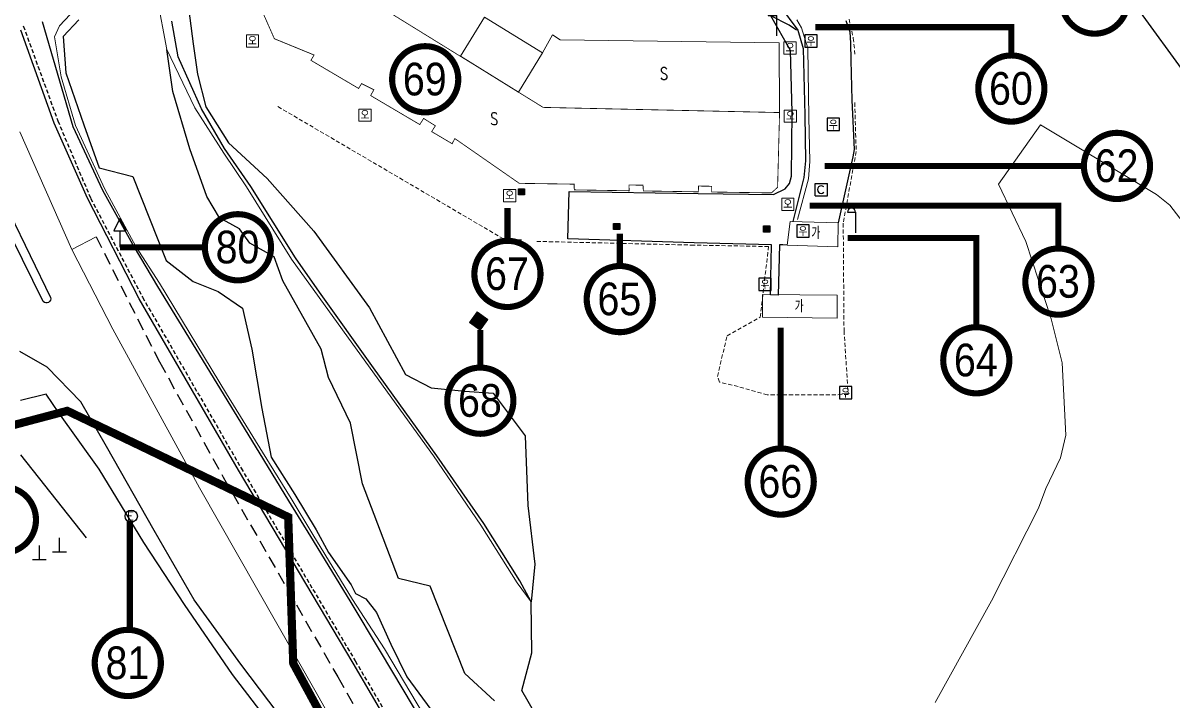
# Model space of a CAD drawing. Extents: x 120542 to 122291, y 586607 to 587713.
# Drawn here: x 120937.3 to 121078, y 587350.8 to 587433.6 of the extents above; entities that cross this region are included whole.
import ezdxf
from ezdxf.enums import TextEntityAlignment as Align

# ---------------------------------------------------------------- set-up
doc = ezdxf.new("R2010")
doc.units = 0
doc.header["$MEASUREMENT"] = 0
doc.linetypes.add('DASHED', pattern=[0.75, 0.5, -0.25])
doc.linetypes.add('PHANTOM2', pattern=[1.25, 0.625, -0.125, 0.125, -0.125, 0.125, -0.125])
for name, color, linetype in [('_0넘버링', 7, 'Continuous'), ('_조사구역', 6, 'Continuous'), ('가드레일', 114, 'Continuous'), ('가로등', 7, 'Continuous'), ('도로_보도블럭', 202, 'Continuous'), ('도로_아스콘', 1, 'Continuous'), ('묘지', 7, 'Continuous'), ('석축_상단', 25, 'SUKCHUK'), ('옹벽_상단', 2, 'ONGBYUCK'), ('우수맨홀', 5, 'Continuous'), ('전력주', 2, 'Continuous'), ('주의표지판', 1, 'Continuous'), ('지형_상단', 7, 'SUNGJEULTO'), ('지형_하단', 7, 'Continuous'), ('집수맨홀', 144, 'Continuous'), ('차선', 7, 'DASHED'), ('통신맨홀', 3, 'Continuous'), ('현황 텍스트', 7, 'Continuous'), ('화단', 3, 'Continuous')]:
    doc.layers.add(name, color=color, linetype=linetype)
for name, color, linetype, lineweight in [('건물', 7, 'Continuous', 20), ('관정', 5, 'Continuous', 18), ('밭', 3, 'Continuous', 18), ('석축_하단', 30, 'Continuous', 18), ('스틸그레이팅', 140, 'Continuous', 18), ('오수맨홀', 1, 'Continuous', 18), ('옹벽_하단', 2, 'Continuous', 18), ('일단정지선', 7, 'Continuous', 20), ('중앙선', 2, 'Continuous', 18), ('휀스', 3, 'FENCELINE1', 18)]:
    doc.layers.add(name, color=color, linetype=linetype, lineweight=lineweight)
doc.styles.add('GHS', font='simplex.shx', dxfattribs={"bigfont": 'ngsw.shx'})
doc.styles.add('JKS_FONT', font='', dxfattribs={"height": 1.5})
doc.styles.add('sks-ghs', font='romans.shx', dxfattribs={"bigfont": 'ghs.shx'})
doc.styles.get('JKS_FONT').set_extended_font_data('Expo M')
doc.linetypes.add('FENCELINE1', pattern='A,0.25,-0.1,[133,ltypeshp.shx,S=0.1,R=0,X=-0.1,Y=0],-0.1,1', length=1.45)
doc.linetypes.add('ONGBYUCK', pattern='A,1,0,[")",sks-ghs,S=0.5,R=90,X=0.5,Y=0],2', length=3)
doc.linetypes.add('SUKCHUK', pattern='A,1,["V",sks-ghs,S=0.5,R=0,X=0.5,Y=0],0.25,["V",sks-ghs,S=0.5,R=0,X=0.5,Y=0],0.25,["V",sks-ghs,S=0.5,R=0,X=0.5,Y=0],1', length=2.5)
doc.linetypes.add('SUNGJEULTO', pattern='A,0.25,["|",sks-ghs,S=0.3,R=0,X=0.5,Y=0.1],0.55,["|",sks-ghs,S=0.15,R=0,X=0.5,Y=0.05],0.25', length=1.05)

# ---------------------------------------------------------------- blocks, each defined once
blk = doc.blocks.new('가로등')
at = {"layer": '가로등'}
for points in [[(-1, 2.5), (0, 2.5)], [(0, 2.5), (0, 0)]]:
    blk.add_lwpolyline(points, dxfattribs=at)
blk.add_arc((-0.5, 2.5), 0.5, 0, 180, dxfattribs=at)
blk = doc.blocks.new('전력주')
at = {"layer": '전력주'}
blk.add_circle((0, 0), 0.75, dxfattribs=at)
at = {"layer": '전력주', "style": 'GHS'}
blk.add_text('E', height=1, rotation=359.9995, dxfattribs=at).set_placement((-0.5, -0.48))
blk = doc.blocks.new('집수맨홀')
at = {"layer": '집수맨홀'}
blk.add_lwpolyline([(-0.37, 0.37), (0.38, 0.37), (0.38, -0.38), (-0.37, -0.38)], close=True, dxfattribs=at)
at = {"layer": '집수맨홀', "color": 251}
for points in [[(-0.37, 0.3), (0.38, 0.3)], [(-0.37, 0.22), (0.38, 0.22)], [(-0.37, 0.15), (0.38, 0.15)], [(-0.37, 0.07), (0.38, 0.07)], [(-0.37, 0), (0.38, 0)], [(-0.37, -0.08), (0.38, -0.08)], [(-0.37, -0.15), (0.38, -0.15)], [(-0.37, -0.23), (0.38, -0.23)], [(-0.37, -0.3), (0.38, -0.3)]]:
    blk.add_lwpolyline(points, dxfattribs=at)
blk = doc.blocks.new('주의표지판')
at = {"layer": '주의표지판'}
for points in [[(0, 3.5), (-0.75, 2)], [(0.75, 2), (0, 3.5)], [(-0.75, 2), (0.75, 2)], [(0, 2), (0, 0)]]:
    blk.add_lwpolyline(points, dxfattribs=at)
blk = doc.blocks.new('오수맨홀')
at = {"layer": '오수맨홀', "linetype": 'Continuous'}
blk.add_lwpolyline([(0.75, 0.75), (-0.75, 0.75), (-0.75, -0.75), (0.75, -0.75), (0.75, 0.75)], dxfattribs=at)
at = {"layer": '오수맨홀', "color": 1, "style": 'GHS'}
blk.add_text('오', height=1, dxfattribs=at).set_placement((0, 0.05, -2), align=Align.MIDDLE)
blk = doc.blocks.new('통신맨홀')
at = {"layer": '통신맨홀', "linetype": 'Continuous'}
for points in [[(-0.75, 0.75), (0.75, 0.75)], [(-0.75, -0.75), (-0.75, 0.75)], [(0.75, -0.75), (0.75, 0.75)], [(-0.75, -0.75), (0.75, -0.75)]]:
    blk.add_lwpolyline(points, dxfattribs=at)
blk.add_arc((0, 0), 0.458, 45, 314, dxfattribs=at)
blk = doc.blocks.new('우수맨홀')
at = {"layer": '우수맨홀', "linetype": 'Continuous'}
blk.add_lwpolyline([(0.75, 0.75), (-0.75, 0.75), (-0.75, -0.75), (0.75, -0.75), (0.75, 0.75)], dxfattribs=at)
at = {"layer": '우수맨홀', "linetype": 'Continuous', "style": 'GHS'}
blk.add_text('우', height=1, dxfattribs=at).set_placement((0, -0.02, -2), align=Align.MIDDLE)
blk = doc.blocks.new('묘지')
at = {"layer": '묘지', "flags": 128}
for points in [[(0, 0), (0, 1.7)], [(-0.85, 0), (0.85, 0)]]:
    blk.add_lwpolyline(points, dxfattribs=at)

msp = doc.modelspace()

# ---------------------------------------------------------------- hatches: boundary and pattern name
at = {"layer": '관정'}
h = msp.add_hatch(dxfattribs=at)
h.set_pattern_fill('ANSI31', color=256, style=0)
h.set_pattern_definition([(45, (0, 0), (-0.088388347648, 0.088388347648), [])])
h.paths.add_polyline_path([(120992.9, 587398.27), (120994.21, 587397.35), (120993.29, 587396.04), (120991.98, 587396.96)])

# ---------------------------------------------------------------- linework, layer by layer
at = {"layer": '_0넘버링', "linetype": 'Continuous', "const_width": 0.75, "flags": 128}
for points in [[(121064.44, 587436.35, -1), (121072.54, 587436.35, -1)], [(121054.24, 587425.59, -1), (121062.34, 587425.59, -1)], [(121067.17, 587416.12, -1), (121075.27, 587416.12, -1)], [(120959.57, 587406.17, -1), (120967.67, 587406.17, -1)], [(120992.56, 587402.91, -1), (121000.66, 587402.91, -1)], [(121060, 587401.97, -1), (121068.1, 587401.97, -1)], [(121049.95, 587392.35, -1), (121058.05, 587392.35, -1)], [(120989.24, 587387.4, -1), (120997.34, 587387.4, -1)], [(121026.01, 587377.51, -1), (121034.11, 587377.51, -1)], [(120930.8, 587372.83, -1), (120938.9, 587372.83, -1)]]:
    msp.add_lwpolyline(points, format="xyb", close=True, dxfattribs=at)
for points in [[(121058.29, 587429.64), (121058.29, 587433.1), (121034.31, 587433.1)], [(121035.42, 587416.12), (121067.17, 587416.12)], [(120996.61, 587406.96), (120996.61, 587410.98)], [(121033.62, 587411.27), (121064.05, 587411.27), (121064.05, 587406.02)], [(121038.26, 587407.3), (121054, 587407.3), (121054, 587396.4)], [(120949.18, 587406.17), (120959.57, 587406.17)], [(120993.29, 587396.04), (120993.29, 587391.45)], [(121030.06, 587396.35), (121030.06, 587381.56)]]:
    msp.add_lwpolyline(points, dxfattribs=at)
for points, elevation in [([(120982.49, 587426.72, -1), (120990.59, 587426.72, -1)], 624), ([(121006.31, 587399.83, -1), (121014.41, 587399.83, -1)], 620), ([(120946.09, 587355.32, -1), (120954.19, 587355.32, -1)], 621)]:
    msp.add_lwpolyline(points, format="xyb", close=True, dxfattribs=dict(at, elevation=elevation))
for points, elevation in [([(121010.36, 587403.88), (121010.36, 587407.84)], 620), ([(120950.38, 587372.67), (120950.38, 587359.51)], 619)]:
    msp.add_lwpolyline(points, dxfattribs=dict(at, elevation=elevation))
at = {"layer": '_조사구역', "color": 1, "linetype": 'PHANTOM2', "ltscale": 10, "const_width": 1, "flags": 128}
msp.add_lwpolyline([(120942.73, 587386.16), (120969.77, 587373.17), (120970.39, 587355.26), (120996.29, 587307.6), (121014.99, 587313.66), (121016.02, 587277.86), (121047.83, 587241.4), (121037.77, 587223.26), (121063.21, 587189.12), (121067.26, 587176.25), (121077.98, 587158.53), (121078.75, 587148.73), (121085.96, 587140.35), (121088.79, 587120.65), (121118.55, 587113.52), (121147.24, 587044.94), (120862.79, 587014.52), (120854.87, 586964.35), (120887.03, 586933.69), (120856.91, 586913.09), (120845.14, 586891.51), (120835.39, 586877.63), (120823.7, 586865.29), (120771.16, 586826.09), (120831.32, 586803.5), (120866.24, 586814.66), (120890.52, 586752.11), (120934.32, 586765.96), (120985.17, 586829.53), (121013.59, 586807.2), (121028.45, 586804.98), (121064.67, 586804.08), (121086.32, 586710.01), (121112.13, 586724.4), (121131.77, 586719.51), (121179.99, 586733.06), (121203.55, 586842.49), (121212.05, 586846.4), (121187.19, 586899.13), (121247.41, 586973.95), (121253.28, 586973.7), (121268.7, 586987.04), (121277.57, 587010.52), (121307.56, 587010.67), (121320.26, 587005.27), (121334.53, 587007.69), (121358.36, 587005.3), (121377.01, 587042.97), (121399.54, 587073.97), (121413.69, 587082.99), (121464.57, 587085.36), (121492.22, 587065.33), (121549.85, 587023.61), (121571.25, 587072.4), (121627.06, 587079.46), (121687.79, 587127.69), (121765.91, 587161.14), (121787.7, 587076.86), (121871.05, 586990.75), (121916.73, 586900.5), (122030.17, 586949.19), (122128.5, 586978.21), (122124.52, 587047.59), (122116.24, 587072.33), (122123.19, 587086.44), (122112.92, 587128.07), (122080.89, 587161.55), (122095.32, 587225.96), (122094.86, 587283.94), (122081.68, 587322.9), (122092.65, 587349.17), (122097.02, 587360.59), (122084.13, 587404.24), (122073.39, 587425.61), (122076.86, 587447.62), (122074.44, 587460.5), (122072.5, 587470.82), (122059.86, 587484.02), (122048.86, 587494.28), (122045.6, 587510.39), (122000.94, 587515.2), (121855.6, 587433.14), (121827.86, 587452.06), (121811.36, 587382.45), (121746.85, 587366.99), (121710.16, 587366.44), (121625.79, 587365.18), (121668.35, 587429.01), (121684.54, 587454.25), (121695.8, 587469.72), (121717.52, 587499.53), (121656.51, 587568.96), (121635.67, 587565.59), (121586.87, 587554.29), (121547.43, 587532.99), (121536.15, 587517.51), (121511.71, 587514.18), (121307.18, 587493.88), (121267.91, 587463.58), (121243.76, 587490.95), (121232.41, 587498.91), (121205.85, 587500.55), (121174.8, 587522.94), (121143.22, 587537.24), (121123.8, 587545.84), (121113.64, 587566.46), (121103.26, 587558.24), (121056.07, 587553.66), (121033.41, 587552.73), (121024.03, 587549.68), (121003.93, 587541.06), (120973.53, 587523.84), (120933.05, 587538.5), (120929.86, 587539.23), (120929.58, 587539.29), (120922.09, 587540.99), (120800.6, 587545.64), (120748.17, 587511.92), (120773.67, 587466.36), (120785.63, 587461.4), (120792.72, 587449.91), (120813.97, 587451.16), (120822.53, 587441.61), (120841.91, 587438.02), (120843.52, 587397.73), (120864.66, 587397.07), (120869.81, 587387.35), (120896.01, 587373.79)], close=True, dxfattribs=at)
at = {"layer": '가드레일', "linetype": 'DASHED'}
for p, q in [((120937.35, 587433.24, 625.26), (120941.57, 587421.64, 623.68)), ((120941.57, 587421.64, 623.68), (120945.59, 587412.16, 622.61)), ((120945.59, 587412.16, 622.61), (120951.94, 587400.06, 621.2)), ((120951.94, 587400.06, 621.2), (120964.01, 587379.15, 619.08)), ((120964.01, 587379.15, 619.08), (120977.98, 587355.56, 616.57)), ((120977.98, 587355.56, 616.57), (120991.36, 587332.86, 614.29))]:
    msp.add_line(p, q, dxfattribs=at)
at = {"layer": '건물', "const_width": 0.1}
msp.add_lwpolyline([(120975.86, 587438.78), (121000.98, 587423.28), (121029.92, 587422.65), (121029.68, 587413.51), (121028.93, 587412.82), (121028.93, 587412.82), (121021.6, 587412.93), (121021.6, 587413.63), (121021.6, 587413.63), (121020, 587413.66), (121019.98, 587412.95), (121013.24, 587413.06), (121013.21, 587413.76), (121011.49, 587413.79), (121011.51, 587413.08), (121004.79, 587413.19), (121004.77, 587413.89), (120998.06, 587413.99), (120990.17, 587419.47), (120989.84, 587418.84), (120987.33, 587420.32), (120987.79, 587421.03), (120986.35, 587421.93), (120985.88, 587421.18), (120979.86, 587424.73), (120980.26, 587425.44), (120978.75, 587426.19), (120978.39, 587425.6), (120972.55, 587429.04), (120972.94, 587429.69), (120968.08, 587431.68), (120966.14, 587436.07)], dxfattribs=at)
at = {"layer": '건물'}
for points in [[(121000.92, 587429.97), (120997.95, 587425.15), (120990.85, 587429.53), (120993.79, 587434.31), (121000.92, 587429.97)], [(121000.92, 587429.97), (121002.13, 587432.14), (121003.07, 587431.56), (121003.07, 587431.56), (121029.85, 587431.16), (121029.92, 587422.65)], [(121031.2, 587409.34), (121030.84, 587406.44), (121037.04, 587406.21), (121037.11, 587409.15), (121031.2, 587409.34)]]:
    msp.add_lwpolyline(points, dxfattribs=at)
msp.add_lwpolyline([(121027.85, 587400.41), (121036.99, 587400.3), (121036.95, 587397.49), (121027.82, 587397.61)], close=True, dxfattribs=at)
at = {"layer": '관정'}
msp.add_lwpolyline([(120992.9, 587398.27), (120994.21, 587397.35), (120993.29, 587396.04), (120991.98, 587396.96)], close=True, dxfattribs=at)
at = {"layer": '도로_보도블럭'}
for p, q in [((121031.08, 587433.34, 623.94), (121028.87, 587434.48, 623.95)), ((121031.26, 587430.26, 623.79), (121028.87, 587434.48, 623.95)), ((121031.98, 587432.73, 623.89), (121031.08, 587433.34, 623.94)), ((121031.45, 587422.68, 622.62), (121031.26, 587430.26, 623.79)), ((121031.37, 587414.88, 621.54), (121031.45, 587422.68, 622.62)), ((121031.13, 587413.98, 621.39), (121031.37, 587414.88, 621.54)), ((121029.17, 587412.61, 621.06), (121030.6, 587413.33, 621.2)), ((121030.6, 587413.33, 621.2), (121031.13, 587413.98, 621.39)), ((121004.01, 587407.19, 620.67), (121004.17, 587412.99, 620.76)), ((121004.17, 587412.99, 620.76), (121019.95, 587412.73, 620.92)), ((121019.95, 587412.73, 620.92), (121029.17, 587412.61, 621.06)), ((121019.47, 587406.71, 620.85), (121004.01, 587407.19, 620.67)), ((121028.94, 587406.45, 620.97), (121019.47, 587406.71, 620.85)), ((121028.8, 587400.35, 619.48), (121028.94, 587406.45, 620.97)), ((121029.91, 587406.46, 620.95), (121029.73, 587400.33, 619.6)), ((121030.31, 587406.45, 620.96), (121029.91, 587406.46, 620.95)), ((121030.84, 587406.44, 620.99), (121030.31, 587406.45, 620.96)), ((121029.73, 587400.33, 619.6), (121028.8, 587400.35, 619.48))]:
    msp.add_line(p, q, dxfattribs=at)
at = {"layer": '도로_아스콘'}
for p, q in [((121029.93, 587435.76, 624.01), (121032.14, 587432.73)), ((121038.02, 587433.9, 623.78), (121038.52, 587432.53, 623.65)), ((120941.14, 587421.37, 623.52), (120937.05, 587432.72, 624.99)), ((121032.14, 587432.73), (121032.8, 587430.48, 623.59)), ((121038.52, 587432.53, 623.65), (121038.61, 587431.12, 623.53)), ((121032.8, 587430.48, 623.59), (121033.02, 587422.31, 622.22)), ((121038.61, 587431.12, 623.53), (121038.66, 587429.05, 623.3)), ((121038.66, 587429.05, 623.3), (121038.78, 587424.15, 622.75)), ((121038.78, 587424.15, 622.75), (121039.06, 587418.11, 622.06)), ((121033.02, 587422.31, 622.22), (121033.09, 587416.76)), ((120945.19, 587412.17, 622.42), (120941.14, 587421.37, 623.52)), ((121039.06, 587418.11, 622.06), (121038.87, 587417.23, 621.94)), ((121033.09, 587416.76), (121032.9, 587414.71)), ((121038.87, 587417.23, 621.94), (121037.11, 587409.15, 621.15)), ((121032.9, 587414.71), (121031.55, 587409.33)), ((120951.54, 587399.87, 621.02), (120945.19, 587412.17, 622.42)), ((120963.67, 587378.91, 618.9), (120951.54, 587399.87, 621.02)), ((120940.28, 587391.5, 621.12), (120936.94, 587393.4, 621.45)), ((120944.38, 587387.26, 620.57), (120940.28, 587391.5, 621.12)), ((120947.53, 587381.81, 620.01), (120944.38, 587387.26, 620.57)), ((120953.37, 587371.52, 618.9), (120947.53, 587381.81, 620.01)), ((120977.72, 587355.28, 616.35), (120963.67, 587378.91, 618.9)), ((120958.28, 587363.03, 617.93), (120953.37, 587371.52, 618.9)), ((120963.96, 587355.15, 617.12), (120958.28, 587363.03, 617.93)), ((120971.13, 587345.73, 616.08), (120963.96, 587355.15, 617.12)), ((120990.84, 587332.97, 614.15), (120977.72, 587355.28, 616.35))]:
    msp.add_line(p, q, dxfattribs=at)
at = {"layer": '밭'}
msp.add_lwpolyline([(121048.97, 587350.49), (121055.86, 587362.9), (121061.6, 587374.25), (121062.51, 587376.67), (121064.29, 587380.39), (121064.94, 587383.18), (121064.51, 587392.04), (121063.18, 587397.41), (121060.05, 587406.88), (121056.7, 587413.9), (121061.86, 587421.15), (121076.06, 587412.61), (121077.71, 587411.32), (121105.87, 587374.69), (121132.5, 587357.31), (121135.32, 587354.95), (121135.61, 587353.69), (121134.48, 587352.27), (121131.83, 587350.58)], dxfattribs=at)
at = {"layer": '석축_상단'}
for p, q in [((120956.29, 587429.47, 619.65), (120955.51, 587433.83, 620.2)), ((120959.18, 587423.1, 618.63), (120956.29, 587429.47, 619.65)), ((120961.99, 587418.27, 618.47), (120959.18, 587423.1, 618.63)), ((120965.18, 587413.6, 617.81), (120961.99, 587418.27, 618.47)), ((120970.68, 587404.87, 616.99), (120965.18, 587413.6, 617.81)), ((120973.61, 587400.68, 616.53), (120970.68, 587404.87, 616.99)), ((120980.2, 587391.41, 615.57), (120973.61, 587400.68, 616.53)), ((120987.95, 587380.66, 614.22), (120980.2, 587391.41, 615.57)), ((120993.73, 587372.37, 613.27), (120987.95, 587380.66, 614.22)), ((120998.12, 587365.35, 612.75), (120993.73, 587372.37, 613.27)), ((120999.51, 587362.79, 612.71), (120998.12, 587365.35, 612.75))]:
    msp.add_line(p, q, dxfattribs=at)
at = {"layer": '석축_하단'}
for p, q in [((120953.73, 587436.67, 616.83), (120954.93, 587430.38, 616.61)), ((120954.93, 587430.38, 616.61), (120958.35, 587423.22, 617.11)), ((120958.35, 587423.22, 617.11), (120961.89, 587417.68, 616.94)), ((120961.89, 587417.68, 616.94), (120964.66, 587413.57, 616.34)), ((120964.66, 587413.57, 616.34), (120970.16, 587404.73, 615.41)), ((120970.16, 587404.73, 615.41), (120979.79, 587391.38, 614.12)), ((120979.79, 587391.38, 614.12), (120987.54, 587380.66, 612.85)), ((120987.54, 587380.66, 612.85), (120993.34, 587372.18, 611.9)), ((120993.34, 587372.18, 611.9), (120997.8, 587365.13, 611.1)), ((120997.8, 587365.13, 611.1), (120999.51, 587362.79, 612.71))]:
    msp.add_line(p, q, dxfattribs=at)
at = {"layer": '스틸그레이팅'}
for p, q in [((121032.62, 587433), (121032.05, 587433.99)), ((121033.38, 587430.52), (121032.62, 587433)), ((121033.49, 587422.09), (121033.38, 587430.52)), ((121033.62, 587416.67), (121033.49, 587422.09)), ((121033.46, 587414.55), (121033.62, 587416.67)), ((121032.1, 587409.58), (121033.46, 587414.55))]:
    msp.add_line(p, q, dxfattribs=at)
at = {"layer": '옹벽_상단'}
for p, q in [((120939.67, 587433.8, 624.84), (120943.42, 587420.94, 622.71)), ((120943.42, 587420.94, 622.71), (120947.05, 587413.16, 621.84)), ((120947.05, 587413.16, 621.84), (120950.9, 587406.2, 621.03)), ((120950.9, 587406.2, 621.03), (120953.77, 587401.35, 620.46)), ((120953.77, 587401.35, 620.46), (120965.74, 587381.82, 618.47)), ((120965.74, 587381.82, 618.47), (120969.82, 587375.16, 617.81)), ((120969.82, 587375.16, 617.81), (120972.49, 587370.79, 617.37)), ((120972.49, 587370.79, 617.37), (120977.32, 587362.91, 616.59)), ((120977.32, 587362.91, 616.59), (120981.02, 587356.73, 615.97)), ((120981.02, 587356.73, 615.97), (120988.05, 587345, 614.81))]:
    msp.add_line(p, q, dxfattribs=at)
at = {"layer": '옹벽_하단'}
for p, q in [((120941.79, 587433.27, 618.72), (120943.07, 587434.64, 618.6)), ((120941.18, 587431.92, 618.7), (120941.79, 587433.27, 618.72)), ((120941.97, 587427.02, 619.08), (120941.18, 587431.92, 618.7)), ((120943.73, 587421.06, 618.44), (120941.97, 587427.02, 619.08)), ((120947.32, 587413.29, 617.72), (120943.73, 587421.06, 618.44)), ((120951.13, 587406.27, 616.9), (120947.32, 587413.29, 617.72)), ((120954.01, 587401.76, 616.54), (120951.13, 587406.27, 616.9)), ((120962.23, 587388.22, 615.29), (120954.01, 587401.76, 616.54)), ((120967.49, 587379.73, 613.88), (120962.23, 587388.22, 615.29)), ((120970.14, 587375.43, 612.42), (120967.49, 587379.73, 613.88)), ((120972.8, 587371.02, 612.54), (120970.14, 587375.43, 612.42)), ((120977.64, 587363.09, 611.75), (120972.8, 587371.02, 612.54)), ((120981.58, 587357.04, 611.09), (120977.64, 587363.09, 611.75)), ((120988.45, 587345.48, 609.66), (120981.58, 587357.04, 611.09))]:
    msp.add_line(p, q, dxfattribs=at)
at = {"layer": '일단정지선'}
msp.add_lwpolyline([(120943.3, 587405.91), (120946.25, 587407.46)], dxfattribs=at)
at = {"layer": '중앙선'}
for p, q in [((120943.3, 587405.91, 622.2), (120936.91, 587420.31, 623.8)), ((120948.29, 587396.17, 621.13), (120943.3, 587405.91, 622.2)), ((120958.93, 587376.74, 619.05), (120948.29, 587396.17, 621.13)), ((120973.2, 587351.72, 616.48), (120958.93, 587376.74, 619.05)), ((120985.28, 587330.34, 614.39), (120973.2, 587351.72, 616.48))]:
    msp.add_line(p, q, dxfattribs=at)
at = {"layer": '지형_상단', "ltscale": 2}
for p, q in [((120944.15, 587434, 618.4), (120942.21, 587431.94, 618.42)), ((120942.21, 587431.94, 618.42), (120942.56, 587427.5, 619.04)), ((120942.56, 587427.5, 619.04), (120944.76, 587421.14, 618.35)), ((120944.76, 587421.14, 618.35), (120946.62, 587415.87, 617.83)), ((120946.62, 587415.87, 617.83), (120950.74, 587414.81, 616.71)), ((120950.74, 587414.81, 616.71), (120954.83, 587404.55, 615.98)), ((120954.83, 587404.55, 615.98), (120958.12, 587401.99, 615.46)), ((120958.12, 587401.99, 615.46), (120961.2, 587400.75, 615.05)), ((120961.2, 587400.75, 615.05), (120964.16, 587398.72, 614.42)), ((120964.16, 587398.72, 614.42), (120965.32, 587393.7, 613.34)), ((120965.32, 587393.7, 613.34), (120966.53, 587386.46, 614.28)), ((120940.13, 587388.2, 621.06), (120937, 587387.43, 620.88)), ((120941.68, 587385.93, 620.64), (120940.13, 587388.2, 621.06)), ((120966.53, 587386.46, 614.28), (120967.69, 587380.49, 613.75)), ((120946.64, 587379.02, 619.96), (120941.68, 587385.93, 620.64)), ((120937.01, 587380.78, 622.32), (120945.06, 587370.63, 621.71)), ((120967.69, 587380.49, 613.75), (120970.6, 587375.94, 612.22)), ((120952.11, 587370.05, 619.06), (120946.64, 587379.02, 619.96)), ((120970.6, 587375.94, 612.22), (120973.21, 587371.61, 612.24)), ((120973.21, 587371.61, 612.24), (120974.71, 587368.81, 611.22)), ((120957.07, 587362.45, 618.2), (120952.11, 587370.05, 619.06)), ((120974.71, 587368.81, 611.22), (120977.49, 587364.88, 611.03)), ((120977.49, 587364.88, 611.03), (120978.02, 587363.82, 611.6)), ((120978.02, 587363.82, 611.6), (120979.27, 587363.18, 611.6)), ((120979.27, 587363.18, 611.6), (120980.57, 587361.49, 611.46)), ((120999.6, 587356.56, 612.25), (120999.51, 587362.79, 612.71)), ((120962.94, 587353.9, 617.25), (120957.07, 587362.45, 618.2)), ((120980.57, 587361.49, 611.46), (120982.35, 587357.61, 610.94)), ((120982.35, 587357.61, 610.94), (120984.31, 587353.6, 610.59)), ((120998.37, 587351.95, 610.45), (120999.6, 587356.56, 612.25)), ((120969.66, 587345.23, 616.28), (120962.94, 587353.9, 617.25)), ((120984.31, 587353.6, 610.59), (120989.6, 587346.41, 609.46)), ((121000.88, 587347.63, 610.76), (120998.37, 587351.95, 610.45))]:
    msp.add_line(p, q, dxfattribs=at)
at = {"layer": '지형_하단'}
for p, q in [((121066.32, 587445.58), (121080.69, 587425.81)), ((120957.46, 587436.42, 620.73), (120958.16, 587431.06, 620.03)), ((120955.65, 587425.22, 616.24), (120954.93, 587430.38, 616.61)), ((120958.16, 587431.06, 620.03), (120958.69, 587427.36, 619.59)), ((120958.69, 587427.36, 619.59), (120959.71, 587423.36, 618.8)), ((120957.75, 587418.21, 616.05), (120955.65, 587425.22, 616.24)), ((120959.71, 587423.36, 618.8), (120962.46, 587418.94, 618.78)), ((120962.46, 587418.94, 618.78), (120967.21, 587414.59, 618.45)), ((120959.83, 587412.4, 615.54), (120957.75, 587418.21, 616.05)), ((120967.21, 587414.59, 618.45), (120972.92, 587408.15, 618.14)), ((120961.38, 587409.76, 615.24), (120959.83, 587412.4, 615.54)), ((120963.81, 587408.41, 615.57), (120961.38, 587409.76, 615.24)), ((120965.07, 587406.67, 615.08), (120963.81, 587408.41, 615.57)), ((120972.92, 587408.15, 618.14), (120979.74, 587398.77, 616.91)), ((120968.04, 587405, 615.35), (120965.07, 587406.67, 615.08)), ((120969.12, 587402.06, 613.12), (120968.04, 587405, 615.35)), ((120973.81, 587393.72, 613.97), (120969.12, 587402.06, 613.12)), ((120979.74, 587398.77, 616.91), (120984.15, 587390.61, 616.1)), ((120974.71, 587390.24, 613.39), (120973.81, 587393.72, 613.97)), ((120977.38, 587384.64, 612.55), (120974.71, 587390.24, 613.39)), ((120984.15, 587390.61, 616.1), (120987.26, 587388.97, 616.07)), ((120987.26, 587388.97, 616.07), (120991.39, 587388.56, 616.29)), ((120991.39, 587388.56, 616.29), (120994.87, 587388.33, 616.13)), ((120994.87, 587388.33, 616.13), (120998.79, 587383.09, 615.23)), ((120978.85, 587377.23, 611.82), (120977.38, 587384.64, 612.55)), ((120998.79, 587383.09, 615.23), (120999.1, 587374.56, 614.03)), ((120983.28, 587365.64, 610.53), (120978.85, 587377.23, 611.82)), ((120999.1, 587374.56, 614.03), (120999.97, 587367.4, 613.29)), ((120999.97, 587367.4, 613.29), (120999.51, 587362.79, 612.71)), ((120987.17, 587364.71, 610.17), (120983.28, 587365.64, 610.53)), ((120991.39, 587354.03, 608.89), (120987.17, 587364.71, 610.17)), ((120995.01, 587350.68, 608.35), (120991.39, 587354.03, 608.89))]:
    msp.add_line(p, q, dxfattribs=at)
at = {"layer": '차선', "ltscale": 3}
for p, q in [((120946.25, 587407.46), (120954.01, 587392.15)), ((120954.01, 587392.15), (120961.82, 587378.05)), ((120961.82, 587378.05), (120975.83, 587353.62)), ((120975.83, 587353.62), (120988.11, 587331.78))]:
    msp.add_line(p, q, dxfattribs=at)
at = {"layer": '화단'}
msp.add_lwpolyline([(120934.72, 587409.82, -0.341331), (120935.69, 587410.32), (120940.68, 587400.04, -0.785857), (120939.78, 587399.52)], format="xyb", close=True, dxfattribs=at)
at = {"layer": '휀스', "linetype": 'DASHED'}
for p, q in [((121038.42, 587434.08), (121038.94, 587431.75)), ((121038.94, 587431.75), (121039.15, 587429.79)), ((120968.52, 587423.37), (120996.32, 587407.08)), ((120996.32, 587407.08), (120998.38, 587407.07))]:
    msp.add_line(p, q, dxfattribs=at)
at = {"layer": '휀스', "linetype": 'DASHED', "elevation": 622.82}
msp.add_lwpolyline([(121039.12, 587423.86), (121039.3, 587417.9), (121037.71, 587409.1), (121037.81, 587395.97), (121038.32, 587388.14), (121028.42, 587388.11), (121024.85, 587389.12), (121022.57, 587389.68), (121022.31, 587390.36), (121023.49, 587395.32), (121027.55, 587397.61), (121028.57, 587406.26), (121019.44, 587406.43), (121000.21, 587406.89)], dxfattribs=at)

# ---------------------------------------------------------------- block references
at = {"layer": '가로등'}
for p in [(121029.53, 587432.03), (121039.23, 587407.95)]:
    msp.add_blockref('가로등', p, dxfattribs=at)
at = {"layer": '묘지'}
for p in [(120939.31, 587367.97), (120941.77, 587368.91)]:
    msp.add_blockref('묘지', p, dxfattribs=at)
at = {"layer": '오수맨홀'}
for p in [(120965.4, 587431.4), (121031.21, 587430.54), (120979.16, 587422.33), (121031.25, 587422.21), (120996.88, 587412.49), (121030.93, 587411.41)]:
    msp.add_blockref('오수맨홀', p, dxfattribs=at)
at = {"layer": '우수맨홀'}
for p in [(121033.76, 587431.4), (121036.5, 587421.2), (121032.78, 587408.16), (121028.15, 587401.64), (121038, 587388.39)]:
    msp.add_blockref('우수맨홀', p, dxfattribs=at)
at = {"layer": '전력주'}
msp.add_blockref('전력주', (120950.56, 587373.27), dxfattribs=at)
at = {"layer": '주의표지판'}
msp.add_blockref('주의표지판', (120949.18, 587406.17), dxfattribs=at)
at = {"layer": '집수맨홀'}
for p in [(120998.32, 587412.95), (121009.97, 587408.71), (121028.34, 587408.41)]:
    msp.add_blockref('집수맨홀', p, dxfattribs=at)
at = {"layer": '통신맨홀'}
msp.add_blockref('통신맨홀', (121035.02, 587413.22), dxfattribs=at)

# ---------------------------------------------------------------- texts
at = {"layer": '_0넘버링', "linetype": 'Continuous', "style": 'JKS_FONT', "width": 0.9}
for s, p in [('69', (120986.49, 587426.75, 1247)), ('60', (121058.24, 587425.61, 623)), ('62', (121071.17, 587416.15, 623)), ('80', (120963.57, 587406.2)), ('67', (120996.55, 587402.94, 623)), ('63', (121063.99, 587402, 623)), ('65', (121010.31, 587399.86, 1243)), ('64', (121053.94, 587392.38, 623)), ('68', (120993.24, 587387.43, 623)), ('66', (121030.01, 587377.53, 623)), ('81', (120950.09, 587355.34, 621))]:
    msp.add_text(s, height=4, dxfattribs=at).set_placement(p, align=Align.MIDDLE)
at = {"layer": '현황 텍스트', "style": 'GHS', "width": 0.75}
for s, p in [('S', (121015.29, 587426.67)), ('S', (120994.51, 587421.13)), ('가', (121033.82, 587407.16)), ('가', (121031.77, 587398.19))]:
    msp.add_text(s, height=1.5, dxfattribs=at).set_placement(p)

doc.saveas('drawing.dxf')
